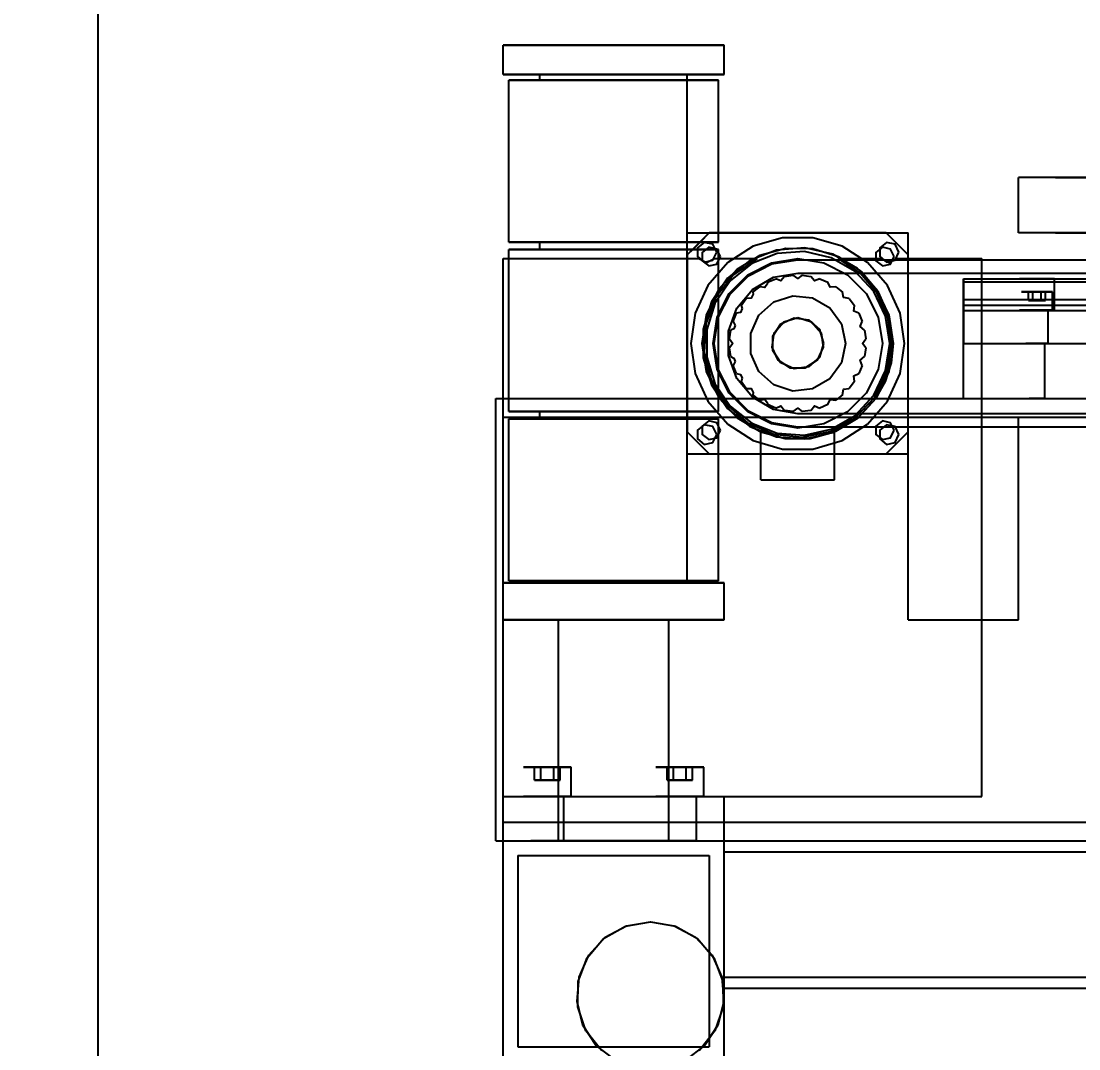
# Model space of a CAD drawing. Header units: millimetres. Extents: x -201 to 3037, y -406 to 3230.
# Drawn here: x -120.9 to 166.4, y 1160.5 to 1439.5 of the extents above; entities that cross this region are included whole.
import ezdxf

# ---------------------------------------------------------------- set-up
doc = ezdxf.new("R2010")
doc.units = ezdxf.units.MM
for name, color, linetype in [('DIM', 5, 'Continuous'), ('HIDDEN', 8, 'Continuous'), ('VISIBLE', 7, 'Continuous')]:
    doc.layers.add(name, color=color, linetype=linetype)
doc.styles.add('OpenSansCondensed-Light', font='OpenSansCondensed-Light.ttf')
doc.dimstyles.new('EZDXF', dxfattribs={"dimtxt": 0.25, "dimasz": 0.175, "dimexe": 0.375, "dimexo": 0.125, "dimgap": 0.1, "dimtad": 1, "dimlfac": 100, "dimzin": 12, "dimdsep": 46, "dimtxsty": 'OpenSansCondensed-Light', "dimblk": 'ARCHTICK', "dimcen": 2.5, "dimazin": 3, "dimtfac": 0.5, "dimtmove": 2, "dimatfit": 3})

# ---------------------------------------------------------------- blocks, each defined once
blk = doc.blocks.new('_ARCHTICK')
at = {"color": 0, "linetype": 'BYBLOCK', "const_width": 0.15}
blk.add_lwpolyline([(-0.5, -0.5), (0.5, 0.5)], dxfattribs=at)

msp = doc.modelspace()

# ---------------------------------------------------------------- linework, layer by layer
at = {"layer": 'HIDDEN'}
for points in [[(70, 1433), (69.25, 1433), (67.03, 1433), (63.45, 1433), (58.7, 1433), (53.02, 1433), (46.68, 1433), (40, 1433), (33.32, 1433), (26.98, 1433), (21.3, 1433), (16.55, 1433), (12.97, 1433), (10.75, 1433), (10, 1433)], [(70, 1425), (69.25, 1425), (67.03, 1425), (63.45, 1425), (58.7, 1425), (53.02, 1425), (46.68, 1425), (40, 1425), (33.32, 1425), (26.98, 1425), (21.3, 1425), (16.55, 1425), (12.97, 1425), (10.75, 1425), (10, 1425)], [(60, 1425), (59.5, 1425), (58.02, 1425), (55.64, 1425), (52.47, 1425), (48.68, 1425), (44.45, 1425), (40, 1425), (35.55, 1425), (31.32, 1425), (27.53, 1425), (24.36, 1425), (21.98, 1425), (20.5, 1425), (20, 1425)], [(20, 1425), (20.5, 1425), (21.98, 1425), (24.36, 1425), (27.53, 1425), (31.32, 1425), (35.55, 1425), (40, 1425), (44.45, 1425), (48.68, 1425), (52.47, 1425), (55.64, 1425), (58.02, 1425), (59.5, 1425), (60, 1425)], [(68.5, 1423.5), (67.79, 1423.5), (65.68, 1423.5), (62.28, 1423.5), (57.77, 1423.5), (52.37, 1423.5), (46.34, 1423.5), (40, 1423.5), (33.66, 1423.5), (27.63, 1423.5), (22.23, 1423.5), (17.72, 1423.5), (14.32, 1423.5), (12.21, 1423.5), (11.5, 1423.5)], [(60, 1423.5), (59.5, 1423.5), (58.02, 1423.5), (55.64, 1423.5), (52.47, 1423.5), (48.68, 1423.5), (44.45, 1423.5), (40, 1423.5), (35.55, 1423.5), (31.32, 1423.5), (27.53, 1423.5), (24.36, 1423.5), (21.98, 1423.5), (20.5, 1423.5), (20, 1423.5)], [(20, 1423.5), (20.5, 1423.5), (21.98, 1423.5), (24.36, 1423.5), (27.53, 1423.5), (31.32, 1423.5), (35.55, 1423.5), (40, 1423.5), (44.45, 1423.5), (48.68, 1423.5), (52.47, 1423.5), (55.64, 1423.5), (58.02, 1423.5), (59.5, 1423.5), (60, 1423.5)], [(60, 1379.5), (60, 1423.5)], [(60, 1379.5), (60, 1423.5)], [(160, 1397), (158.88, 1397), (157.77, 1397), (156.7, 1397), (155.66, 1397), (154.68, 1397), (153.77, 1397), (152.93, 1397), (152.18, 1397), (151.53, 1397), (150.99, 1397), (150.56, 1397), (150.25, 1397), (150.06, 1397), (150, 1397)], [(150, 1382), (150, 1397)], [(420, 1397), (160, 1397)], [(60, 1322), (60, 1382)], [(60, 1322), (60, 1382)], [(60, 1382), (120, 1382)], [(60, 1382), (120, 1382)], [(60, 1322), (60, 1382)], [(60, 1322), (60, 1382)], [(60, 1382), (120, 1382)], [(60, 1382), (120, 1382)], [(66, 1382), (60, 1376)], [(60, 1376), (60, 1382)], [(60, 1382), (66, 1382)], [(60, 1376), (60, 1382)], [(60, 1382), (66, 1382)], [(66, 1382), (60, 1376)], [(66, 1382), (63.5, 1379.5)], [(114, 1382), (66, 1382)], [(66, 1382), (114, 1382)], [(68.5, 1382), (66, 1382)], [(120, 1376), (114, 1382)], [(114, 1382), (120, 1382)], [(120, 1376), (114, 1382)], [(120, 1322), (120, 1382)], [(120, 1322), (120, 1382)], [(120, 1322), (120, 1382)], [(120, 1322), (120, 1382)], [(120, 1376), (120, 1382)], [(160, 1382), (158.88, 1382), (157.77, 1382), (156.7, 1382), (155.66, 1382), (154.68, 1382), (153.77, 1382), (152.93, 1382), (152.18, 1382), (151.53, 1382), (150.99, 1382), (150.56, 1382), (150.25, 1382), (150.06, 1382), (150, 1382)], [(420, 1382), (160, 1382)], [(68.5, 1379.5), (67.79, 1379.5), (65.68, 1379.5), (62.28, 1379.5), (57.77, 1379.5), (52.37, 1379.5), (46.34, 1379.5), (40, 1379.5), (33.66, 1379.5), (27.63, 1379.5), (22.23, 1379.5), (17.72, 1379.5), (14.32, 1379.5), (12.21, 1379.5), (11.5, 1379.5)], [(60, 1379.5), (59.5, 1379.5), (58.02, 1379.5), (55.64, 1379.5), (52.47, 1379.5), (48.68, 1379.5), (44.45, 1379.5), (40, 1379.5), (35.55, 1379.5), (31.32, 1379.5), (27.53, 1379.5), (24.36, 1379.5), (21.98, 1379.5), (20.5, 1379.5), (20, 1379.5)], [(20, 1379.5), (20.5, 1379.5), (21.98, 1379.5), (24.36, 1379.5), (27.53, 1379.5), (31.32, 1379.5), (35.55, 1379.5), (40, 1379.5), (44.45, 1379.5), (48.68, 1379.5), (52.47, 1379.5), (55.64, 1379.5), (58.02, 1379.5), (59.5, 1379.5), (60, 1379.5)], [(119, 1352), (117.83, 1360.17), (114.4, 1367.68), (108.99, 1373.92), (102.05, 1378.38), (94.13, 1380.7), (85.87, 1380.7), (77.95, 1378.38), (71.01, 1373.92), (65.6, 1367.68), (62.17, 1360.17), (61, 1352), (62.17, 1343.83), (65.6, 1336.32), (71.01, 1330.08), (77.95, 1325.62), (85.87, 1323.3), (94.13, 1323.3), (102.05, 1325.62), (108.99, 1330.08), (114.4, 1336.32), (117.83, 1343.83), (119, 1352)], [(119, 1352), (117.83, 1360.17), (114.4, 1367.68), (108.99, 1373.92), (102.05, 1378.38), (94.13, 1380.7), (85.87, 1380.7), (77.95, 1378.38), (71.01, 1373.92), (65.6, 1367.68), (62.17, 1360.17), (61, 1352), (62.17, 1343.83), (65.6, 1336.32), (71.01, 1330.08), (77.95, 1325.62), (85.87, 1323.3), (94.13, 1323.3), (102.05, 1325.62), (108.99, 1330.08), (114.4, 1336.32), (117.83, 1343.83), (119, 1352)], [(68, 1376.75), (66.97, 1378.9), (64.64, 1379.43), (62.77, 1377.94), (62.77, 1375.56), (64.64, 1374.07), (66.97, 1374.6), (68, 1376.75)], [(68, 1376.75), (66.97, 1378.9), (64.64, 1379.43), (62.77, 1377.94), (62.77, 1375.56), (64.64, 1374.07), (66.97, 1374.6), (68, 1376.75)], [(117.5, 1376.75), (116.46, 1378.9), (114.14, 1379.43), (112.27, 1377.94), (112.27, 1375.56), (114.14, 1374.07), (116.46, 1374.6), (117.5, 1376.75)], [(117.5, 1376.75), (116.46, 1378.9), (114.14, 1379.43), (112.27, 1377.94), (112.27, 1375.56), (114.14, 1374.07), (116.46, 1374.6), (117.5, 1376.75)], [(68.5, 1377.5), (67.79, 1377.5), (65.68, 1377.5), (62.28, 1377.5), (57.77, 1377.5), (52.37, 1377.5), (46.34, 1377.5), (40, 1377.5), (33.66, 1377.5), (27.63, 1377.5), (22.23, 1377.5), (17.72, 1377.5), (14.32, 1377.5), (12.21, 1377.5), (11.5, 1377.5)], [(60, 1377.5), (59.5, 1377.5), (58.02, 1377.5), (55.64, 1377.5), (52.47, 1377.5), (48.68, 1377.5), (44.45, 1377.5), (40, 1377.5), (35.55, 1377.5), (31.32, 1377.5), (27.53, 1377.5), (24.36, 1377.5), (21.98, 1377.5), (20.5, 1377.5), (20, 1377.5)], [(20, 1377.5), (20.5, 1377.5), (21.98, 1377.5), (24.36, 1377.5), (27.53, 1377.5), (31.32, 1377.5), (35.55, 1377.5), (40, 1377.5), (44.45, 1377.5), (48.68, 1377.5), (52.47, 1377.5), (55.64, 1377.5), (58.02, 1377.5), (59.5, 1377.5), (60, 1377.5)], [(61.5, 1377.5), (60, 1376)], [(60, 1333.5), (60, 1377.5)], [(60, 1333.5), (60, 1377.5)], [(69.03, 1375.57), (68.05, 1377.6), (65.85, 1378.1), (64.09, 1376.7), (64.09, 1374.44), (65.85, 1373.04), (68.05, 1373.54), (69.03, 1375.57)], [(116, 1352), (114.84, 1359.66), (111.48, 1366.65), (106.21, 1372.33), (99.5, 1376.2), (91.94, 1377.93), (84.21, 1377.35), (77, 1374.52), (70.94, 1369.68), (66.57, 1363.28), (64.29, 1355.88), (64.29, 1348.12), (66.57, 1340.72), (70.94, 1334.32), (77, 1329.48), (84.21, 1326.65), (91.94, 1326.07), (99.5, 1327.8), (106.21, 1331.67), (111.48, 1337.35), (114.84, 1344.34), (116, 1352)], [(115, 1352), (113.89, 1359.37), (110.66, 1366.08), (105.59, 1371.55), (99.13, 1375.27), (91.87, 1376.93), (84.44, 1376.37), (77.5, 1373.65), (71.67, 1369), (67.48, 1362.85), (65.28, 1355.73), (65.28, 1348.27), (67.48, 1341.15), (71.67, 1335), (77.5, 1330.35), (84.44, 1327.63), (91.87, 1327.07), (99.13, 1328.73), (105.59, 1332.45), (110.66, 1337.92), (113.89, 1344.63), (115, 1352)], [(115, 1352), (113.89, 1359.37), (110.66, 1366.08), (105.59, 1371.55), (99.13, 1375.27), (91.87, 1376.93), (84.44, 1376.37), (77.5, 1373.65), (71.67, 1369), (67.48, 1362.85), (65.28, 1355.73), (65.28, 1348.27), (67.48, 1341.15), (71.67, 1335), (77.5, 1330.35), (84.44, 1327.63), (91.87, 1327.07), (99.13, 1328.73), (105.59, 1332.45), (110.66, 1337.92), (113.89, 1344.63), (115, 1352)], [(116.17, 1375.57), (115.19, 1377.6), (112.99, 1378.1), (111.23, 1376.7), (111.23, 1374.44), (112.99, 1373.04), (115.19, 1373.54), (116.17, 1375.57)], [(10, 1229), (10, 1375)], [(10, 1375), (63.13, 1375)], [(11.5, 1375), (63.13, 1375)], [(60, 1376), (60, 1328)], [(60, 1328), (60, 1376)], [(60, 1376), (60, 1328)], [(63.13, 1375), (65.25, 1374), (67.37, 1375)], [(63.13, 1375), (65.25, 1374), (67.37, 1375)], [(78.99, 1375), (72.6, 1370.64), (67.81, 1364.56), (65.06, 1357.32), (64.61, 1349.59), (66.51, 1342.09), (70.56, 1335.5), (76.41, 1330.42), (83.51, 1327.34), (91.2, 1326.53), (98.79, 1328.06), (105.57, 1331.8), (110.91, 1337.4), (114.33, 1344.35), (115.5, 1352)], [(78.99, 1375), (72.6, 1370.64), (67.81, 1364.56), (65.06, 1357.32), (64.61, 1349.59), (66.51, 1342.09), (70.56, 1335.5), (76.41, 1330.42), (83.51, 1327.34), (91.2, 1326.53), (98.79, 1328.06), (105.57, 1331.8), (110.91, 1337.4), (114.33, 1344.35), (115.5, 1352)], [(113, 1352), (111.87, 1344.89), (108.61, 1338.48), (103.52, 1333.39), (97.11, 1330.13), (90, 1329), (82.89, 1330.13), (76.48, 1333.39), (71.39, 1338.48), (68.13, 1344.89), (67, 1352), (68.13, 1359.11), (71.39, 1365.52), (76.48, 1370.61), (82.89, 1373.87), (90, 1375), (97.11, 1373.87), (103.52, 1370.61), (108.61, 1365.52), (111.87, 1359.11), (113, 1352)], [(113, 1352), (111.87, 1344.89), (108.61, 1338.48), (103.52, 1333.39), (97.11, 1330.13), (90, 1329), (82.89, 1330.13), (76.48, 1333.39), (71.39, 1338.48), (68.13, 1344.89), (67, 1352), (68.13, 1359.11), (71.39, 1365.52), (76.48, 1370.61), (82.89, 1373.87), (90, 1375), (97.11, 1373.87), (103.52, 1370.61), (108.61, 1365.52), (111.87, 1359.11), (113, 1352)], [(113, 1352), (111.87, 1344.89), (108.61, 1338.48), (103.52, 1333.39), (97.11, 1330.13), (90, 1329), (82.89, 1330.13), (76.48, 1333.39), (71.39, 1338.48), (68.13, 1344.89), (67, 1352), (68.13, 1359.11), (71.39, 1365.52), (76.48, 1370.61), (82.89, 1373.87), (90, 1375), (97.11, 1373.87), (103.52, 1370.61), (108.61, 1365.52), (111.87, 1359.11), (113, 1352)], [(113, 1352), (111.87, 1344.89), (108.61, 1338.48), (103.52, 1333.39), (97.11, 1330.13), (90, 1329), (82.89, 1330.13), (76.48, 1333.39), (71.39, 1338.48), (68.13, 1344.89), (67, 1352), (68.13, 1359.11), (71.39, 1365.52), (76.48, 1370.61), (82.89, 1373.87), (90, 1375), (97.11, 1373.87), (103.52, 1370.61), (108.61, 1365.52), (111.87, 1359.11), (113, 1352)], [(90, 1329.3), (82.99, 1330.41), (76.66, 1333.64), (71.64, 1338.66), (68.41, 1344.99), (67.3, 1352), (68.41, 1359.01), (71.64, 1365.34), (76.66, 1370.36), (82.99, 1373.59), (90, 1374.7)], [(90, 1329.3), (82.99, 1330.41), (76.66, 1333.64), (71.64, 1338.66), (68.41, 1344.99), (67.3, 1352), (68.41, 1359.01), (71.64, 1365.34), (76.66, 1370.36), (82.99, 1373.59), (90, 1374.7)], [(67.37, 1375), (78.99, 1375)], [(67.37, 1375), (78.99, 1375)], [(90, 1374.7), (1140, 1374.7)], [(90, 1374.7), (140, 1374.7)], [(115.5, 1352), (114.5, 1359.07), (111.58, 1365.59), (106.96, 1371.04), (101.01, 1375)], [(101.01, 1375), (112.63, 1375)], [(115.5, 1352), (114.5, 1359.07), (111.58, 1365.59), (106.96, 1371.04), (101.01, 1375)], [(101.01, 1375), (112.63, 1375)], [(112.63, 1375), (114.75, 1374), (116.87, 1375)], [(112.63, 1375), (114.75, 1374), (116.87, 1375)], [(116.87, 1375), (120, 1375)], [(116.87, 1375), (140, 1375)], [(120, 1328), (120, 1376)], [(120, 1328), (120, 1376)], [(140, 1229), (140, 1375)], [(90, 1332.9), (83.47, 1334.05), (77.72, 1337.37), (73.46, 1342.45), (71.19, 1348.68), (71.19, 1355.32), (73.46, 1361.55), (77.72, 1366.63), (83.47, 1369.95), (90, 1371.1)], [(90, 1332.9), (83.47, 1334.05), (77.72, 1337.37), (73.46, 1342.45), (71.19, 1348.68), (71.19, 1355.32), (73.46, 1361.55), (77.72, 1366.63), (83.47, 1369.95), (90, 1371.1)], [(86.41, 1370.18), (88.76, 1370.49)], [(86.41, 1370.18), (88.76, 1370.49)], [(91.24, 1370.49), (90, 1369.58), (88.76, 1370.49)], [(91.24, 1370.49), (90, 1369.58), (88.76, 1370.49)], [(90, 1371.1), (1140, 1371.1)], [(90, 1371.1), (140, 1371.1)], [(91.24, 1370.49), (93.59, 1370.18)], [(91.24, 1370.49), (93.59, 1370.18)], [(81.86, 1368.35), (81.08, 1367.16), (79.68, 1367.39)], [(81.86, 1368.35), (81.08, 1367.16), (79.68, 1367.39)], [(81.83, 1368.63), (84.02, 1369.54)], [(81.83, 1368.63), (84.02, 1369.54)], [(81.83, 1368.63), (81.86, 1368.35)], [(81.83, 1368.63), (81.86, 1368.35)], [(86.41, 1370.18), (85.45, 1368.98), (84.02, 1369.54)], [(86.41, 1370.18), (85.45, 1368.98), (84.02, 1369.54)], [(95.98, 1369.54), (94.55, 1368.98), (93.59, 1370.18)], [(95.98, 1369.54), (94.55, 1368.98), (93.59, 1370.18)], [(95.98, 1369.54), (98.17, 1368.63)], [(95.98, 1369.54), (98.17, 1368.63)], [(100.32, 1367.39), (98.79, 1367.22), (98.17, 1368.63)], [(100.32, 1367.39), (98.79, 1367.22), (98.17, 1368.63)], [(135, 1368.7), (135, 1369.5)], [(135, 1369.5), (1195, 1369.5)], [(135, 1368.7), (135, 1369.5)], [(135, 1369.5), (135, 1368.7)], [(135, 1369.5), (1195, 1369.5)], [(135, 1369.5), (1195, 1369.5)], [(135, 1363.9), (135, 1368.7)], [(135, 1368.7), (1195, 1368.7)], [(135, 1363.9), (135, 1368.7)], [(135, 1368.7), (135, 1363.9)], [(135, 1368.7), (1195, 1368.7)], [(135, 1368.7), (1195, 1368.7)], [(140, 1229), (140, 1369.5)], [(159.75, 1369.5), (159.63, 1369.5), (159.28, 1369.5), (158.71, 1369.5), (157.96, 1369.5), (157.06, 1369.5), (156.06, 1369.5), (155, 1369.5), (153.94, 1369.5), (152.94, 1369.5), (152.04, 1369.5), (151.29, 1369.5), (150.72, 1369.5), (150.37, 1369.5), (150.25, 1369.5)], [(150.25, 1369.5), (150.37, 1369.5), (150.72, 1369.5), (151.29, 1369.5), (152.04, 1369.5), (152.94, 1369.5), (153.94, 1369.5), (155, 1369.5), (156.06, 1369.5), (157.06, 1369.5), (157.96, 1369.5), (158.71, 1369.5), (159.28, 1369.5), (159.63, 1369.5), (159.75, 1369.5)], [(159.75, 1369.5), (159.63, 1369.5), (159.28, 1369.5), (158.71, 1369.5), (157.96, 1369.5), (157.06, 1369.5), (156.06, 1369.5), (155, 1369.5), (153.94, 1369.5), (152.94, 1369.5), (152.04, 1369.5), (151.29, 1369.5), (150.72, 1369.5), (150.37, 1369.5), (150.25, 1369.5)], [(150.25, 1369.5), (150.37, 1369.5), (150.72, 1369.5), (151.29, 1369.5), (152.04, 1369.5), (152.94, 1369.5), (153.94, 1369.5), (155, 1369.5), (156.06, 1369.5), (157.06, 1369.5), (157.96, 1369.5), (158.71, 1369.5), (159.28, 1369.5), (159.63, 1369.5), (159.75, 1369.5)], [(159.75, 1361), (159.75, 1369.5)], [(159.75, 1361), (159.75, 1369.5)], [(68.5, 1366.62), (65.15, 1359.65), (64, 1352), (65.15, 1344.35), (68.5, 1337.38)], [(77.95, 1365.35), (77.33, 1364.24), (76.05, 1364.2)], [(77.95, 1365.35), (77.33, 1364.24), (76.05, 1364.2)], [(103, 1352), (101.88, 1346.71), (98.7, 1342.34), (94.02, 1339.64), (88.64, 1339.07), (83.5, 1340.74), (79.48, 1344.36), (77.28, 1349.3), (77.28, 1354.7), (79.48, 1359.64), (83.5, 1363.26), (88.64, 1364.93), (94.02, 1364.36), (98.7, 1361.66), (101.88, 1357.29), (103, 1352)], [(103, 1352), (101.88, 1346.71), (98.7, 1342.34), (94.02, 1339.64), (88.64, 1339.07), (83.5, 1340.74), (79.48, 1344.36), (77.28, 1349.3), (77.28, 1354.7), (79.48, 1359.64), (83.5, 1363.26), (88.64, 1364.93), (94.02, 1364.36), (98.7, 1361.66), (101.88, 1357.29), (103, 1352)], [(77.8, 1365.95), (79.68, 1367.39)], [(77.8, 1365.95), (79.68, 1367.39)], [(77.8, 1365.95), (77.95, 1365.35)], [(77.8, 1365.95), (77.95, 1365.35)], [(100.32, 1367.39), (102.2, 1365.95)], [(100.32, 1367.39), (102.2, 1365.95)], [(103.95, 1364.2), (102.43, 1364.43), (102.2, 1365.95)], [(103.95, 1364.2), (102.43, 1364.43), (102.2, 1365.95)], [(159.25, 1366), (159.14, 1366), (158.83, 1366), (158.32, 1366), (157.65, 1366), (156.84, 1366), (155.95, 1366), (155, 1366), (154.05, 1366), (153.16, 1366), (152.35, 1366), (151.68, 1366), (151.17, 1366), (150.86, 1366), (150.75, 1366)], [(150.75, 1366), (150.86, 1366), (151.17, 1366), (151.68, 1366), (152.35, 1366), (153.16, 1366), (154.05, 1366), (155, 1366), (155.95, 1366), (156.84, 1366), (157.65, 1366), (158.32, 1366), (158.83, 1366), (159.14, 1366), (159.25, 1366)], [(159.25, 1366), (159.14, 1366), (158.83, 1366), (158.32, 1366), (157.65, 1366), (156.84, 1366), (155.95, 1366), (155, 1366), (154.05, 1366), (153.16, 1366), (152.35, 1366), (151.68, 1366), (151.17, 1366), (150.86, 1366), (150.75, 1366)], [(150.75, 1366), (150.86, 1366), (151.17, 1366), (151.68, 1366), (152.35, 1366), (153.16, 1366), (154.05, 1366), (155, 1366), (155.95, 1366), (156.84, 1366), (157.65, 1366), (158.32, 1366), (158.83, 1366), (159.14, 1366), (159.25, 1366)], [(152.69, 1366), (153.85, 1366)], [(153.85, 1366), (152.69, 1366)], [(152.69, 1363.6), (152.69, 1366)], [(152.69, 1366), (153.85, 1366)], [(153.85, 1366), (152.69, 1366)], [(152.69, 1363.6), (152.69, 1366)], [(153.85, 1366), (156.15, 1366)], [(156.15, 1366), (153.85, 1366)], [(153.85, 1363.6), (153.85, 1366)], [(153.85, 1363.6), (153.85, 1366)], [(153.85, 1366), (156.15, 1366)], [(156.15, 1366), (153.85, 1366)], [(153.85, 1363.6), (153.85, 1366)], [(153.85, 1363.6), (153.85, 1366)], [(157.31, 1366), (156.15, 1366)], [(156.15, 1366), (157.31, 1366)], [(156.15, 1363.6), (156.15, 1366)], [(156.15, 1363.6), (156.15, 1366)], [(157.31, 1366), (156.15, 1366)], [(156.15, 1366), (157.31, 1366)], [(156.15, 1363.6), (156.15, 1366)], [(156.15, 1363.6), (156.15, 1366)], [(157.31, 1363.6), (157.31, 1366)], [(157.31, 1363.6), (157.31, 1366)], [(159.25, 1361), (159.25, 1366)], [(159.25, 1361), (159.25, 1366)], [(74.61, 1362.32), (76.05, 1364.2)], [(74.61, 1362.32), (76.05, 1364.2)], [(74.61, 1362.32), (74.95, 1361.44)], [(74.61, 1362.32), (74.95, 1361.44)], [(103.95, 1364.2), (105.39, 1362.32)], [(103.95, 1364.2), (105.39, 1362.32)], [(106.63, 1360.17), (105.22, 1360.79), (105.39, 1362.32)], [(106.63, 1360.17), (105.22, 1360.79), (105.39, 1362.32)], [(135, 1362.4), (135, 1363.9)], [(135, 1363.9), (1195, 1363.9)], [(135, 1362.4), (135, 1363.9)], [(135, 1363.9), (135, 1362.4)], [(135, 1363.9), (1195, 1363.9)], [(135, 1363.9), (1195, 1363.9)], [(135, 1360.9), (135, 1362.4)], [(135, 1362.4), (1195, 1362.4)], [(135, 1360.9), (135, 1362.4)], [(135, 1362.4), (135, 1360.9)], [(135, 1362.4), (1195, 1362.4)], [(135, 1362.4), (1195, 1362.4)], [(153.85, 1363.6), (152.69, 1363.6)], [(152.69, 1363.6), (153.85, 1363.6)], [(153.85, 1363.6), (152.69, 1363.6)], [(152.69, 1363.6), (153.85, 1363.6)], [(156.15, 1363.6), (153.85, 1363.6)], [(153.85, 1363.6), (156.15, 1363.6)], [(156.15, 1363.6), (153.85, 1363.6)], [(153.85, 1363.6), (156.15, 1363.6)], [(156.15, 1363.6), (157.31, 1363.6)], [(157.31, 1363.6), (156.15, 1363.6)], [(156.15, 1363.6), (157.31, 1363.6)], [(157.31, 1363.6), (156.15, 1363.6)], [(72.46, 1357.98), (73.37, 1360.17)], [(72.46, 1357.98), (73.37, 1360.17)], [(74.95, 1361.44), (74.46, 1360.43), (73.37, 1360.17)], [(74.95, 1361.44), (74.46, 1360.43), (73.37, 1360.17)], [(90, 1359), (93.78, 1357.89), (96.37, 1354.91), (96.93, 1351), (95.29, 1347.42), (91.97, 1345.28), (88.03, 1345.28), (84.71, 1347.42), (83.07, 1351), (83.63, 1354.91), (86.22, 1357.89), (90, 1359)], [(90, 1359), (93.78, 1357.89), (96.37, 1354.91), (96.93, 1351), (95.29, 1347.42), (91.97, 1345.28), (88.03, 1345.28), (84.71, 1347.42), (83.07, 1351), (83.63, 1354.91), (86.22, 1357.89), (90, 1359)], [(97, 1352), (95.89, 1348.22), (92.91, 1345.63), (89, 1345.07), (85.42, 1346.71), (83.28, 1350.03), (83.28, 1353.97), (85.42, 1357.29), (89, 1358.93), (92.91, 1358.37), (95.89, 1355.78), (97, 1352)], [(97, 1352), (95.89, 1348.22), (92.91, 1345.63), (89, 1345.07), (85.42, 1346.71), (83.28, 1350.03), (83.28, 1353.97), (85.42, 1357.29), (89, 1358.93), (92.91, 1358.37), (95.89, 1355.78), (97, 1352)], [(97, 1352), (95.89, 1348.22), (92.91, 1345.63), (89, 1345.07), (85.42, 1346.71), (83.28, 1350.03), (83.28, 1353.97), (85.42, 1357.29), (89, 1358.93), (92.91, 1358.37), (95.89, 1355.78), (97, 1352)], [(97, 1352), (95.89, 1348.22), (92.91, 1345.63), (89, 1345.07), (85.42, 1346.71), (83.28, 1350.03), (83.28, 1353.97), (85.42, 1357.29), (89, 1358.93), (92.91, 1358.37), (95.89, 1355.78), (97, 1352)], [(97, 1352), (95.89, 1348.22), (92.91, 1345.63), (89, 1345.07), (85.42, 1346.71), (83.28, 1350.03), (83.28, 1353.97), (85.42, 1357.29), (89, 1358.93), (92.91, 1358.37), (95.89, 1355.78), (97, 1352)], [(106.63, 1360.17), (107.54, 1357.98)], [(106.63, 1360.17), (107.54, 1357.98)], [(135, 1352), (135, 1360.9)], [(135, 1360.9), (1195, 1360.9)], [(135, 1360.9), (1195, 1360.9)], [(135, 1360.9), (135, 1352)], [(135, 1352), (135, 1360.9)], [(135, 1360.9), (1195, 1360.9)], [(159.75, 1361), (159.63, 1361), (159.28, 1361), (158.71, 1361), (157.96, 1361), (157.06, 1361), (156.06, 1361), (155, 1361), (153.94, 1361), (152.94, 1361), (152.04, 1361), (151.29, 1361), (150.72, 1361), (150.37, 1361), (150.25, 1361)], [(150.25, 1361), (150.37, 1361), (150.72, 1361), (151.29, 1361), (152.04, 1361), (152.94, 1361), (153.94, 1361), (155, 1361), (156.06, 1361), (157.06, 1361), (157.96, 1361), (158.71, 1361), (159.28, 1361), (159.63, 1361), (159.75, 1361)], [(159.75, 1361), (159.63, 1361), (159.28, 1361), (158.71, 1361), (157.96, 1361), (157.06, 1361), (156.06, 1361), (155, 1361), (153.94, 1361), (152.94, 1361), (152.04, 1361), (151.29, 1361), (150.72, 1361), (150.37, 1361), (150.25, 1361)], [(150.25, 1361), (150.37, 1361), (150.72, 1361), (151.29, 1361), (152.04, 1361), (152.94, 1361), (153.94, 1361), (155, 1361), (156.06, 1361), (157.06, 1361), (157.96, 1361), (158.71, 1361), (159.28, 1361), (159.63, 1361), (159.75, 1361)], [(159.25, 1361), (159.14, 1361), (158.83, 1361), (158.32, 1361), (157.65, 1361), (156.84, 1361), (155.95, 1361), (155, 1361), (154.05, 1361), (153.16, 1361), (152.35, 1361), (151.68, 1361), (151.17, 1361), (150.86, 1361), (150.75, 1361)], [(150.75, 1361), (150.86, 1361), (151.17, 1361), (151.68, 1361), (152.35, 1361), (153.16, 1361), (154.05, 1361), (155, 1361), (155.95, 1361), (156.84, 1361), (157.65, 1361), (158.32, 1361), (158.83, 1361), (159.14, 1361), (159.25, 1361)], [(159.25, 1361), (159.14, 1361), (158.83, 1361), (158.32, 1361), (157.65, 1361), (156.84, 1361), (155.95, 1361), (155, 1361), (154.05, 1361), (153.16, 1361), (152.35, 1361), (151.68, 1361), (151.17, 1361), (150.86, 1361), (150.75, 1361)], [(150.75, 1361), (150.86, 1361), (151.17, 1361), (151.68, 1361), (152.35, 1361), (153.16, 1361), (154.05, 1361), (155, 1361), (155.95, 1361), (156.84, 1361), (157.65, 1361), (158.32, 1361), (158.83, 1361), (159.14, 1361), (159.25, 1361)], [(158, 1361), (157.92, 1361), (157.7, 1361), (157.35, 1361), (156.87, 1361), (156.3, 1361), (155.67, 1361), (155, 1361), (154.33, 1361), (153.7, 1361), (153.13, 1361), (152.65, 1361), (152.3, 1361), (152.08, 1361), (152, 1361)], [(152, 1361), (152.08, 1361), (152.3, 1361), (152.65, 1361), (153.13, 1361), (153.7, 1361), (154.33, 1361), (155, 1361), (155.67, 1361), (156.3, 1361), (156.87, 1361), (157.35, 1361), (157.7, 1361), (157.92, 1361), (158, 1361)], [(158, 1361), (157.92, 1361), (157.7, 1361), (157.35, 1361), (156.87, 1361), (156.3, 1361), (155.67, 1361), (155, 1361), (154.33, 1361), (153.7, 1361), (153.13, 1361), (152.65, 1361), (152.3, 1361), (152.08, 1361), (152, 1361)], [(152, 1361), (152.08, 1361), (152.3, 1361), (152.65, 1361), (153.13, 1361), (153.7, 1361), (154.33, 1361), (155, 1361), (155.67, 1361), (156.3, 1361), (156.87, 1361), (157.35, 1361), (157.7, 1361), (157.92, 1361), (158, 1361)], [(158, 1352), (158, 1361)], [(158, 1352), (158, 1361)], [(73.06, 1356.89), (72.7, 1355.99), (71.82, 1355.59)], [(73.06, 1356.89), (72.7, 1355.99), (71.82, 1355.59)], [(72.46, 1357.98), (73.06, 1356.89)], [(72.46, 1357.98), (73.06, 1356.89)], [(108.18, 1355.59), (106.98, 1356.55), (107.54, 1357.98)], [(108.18, 1355.59), (106.98, 1356.55), (107.54, 1357.98)], [(71.51, 1353.24), (71.82, 1355.59)], [(71.51, 1353.24), (71.82, 1355.59)], [(71.51, 1353.24), (72.42, 1352)], [(71.51, 1353.24), (72.42, 1352)], [(108.49, 1350.76), (107.58, 1352), (108.49, 1353.24)], [(108.49, 1350.76), (107.58, 1352), (108.49, 1353.24)], [(108.18, 1355.59), (108.49, 1353.24)], [(108.18, 1355.59), (108.49, 1353.24)], [(72.42, 1352), (71.51, 1350.76)], [(72.42, 1352), (71.51, 1350.76)], [(71.82, 1348.41), (71.51, 1350.76)], [(71.82, 1348.41), (71.51, 1350.76)], [(108.49, 1350.76), (108.18, 1348.41)], [(108.49, 1350.76), (108.18, 1348.41)], [(135, 1337), (135, 1352)], [(135, 1352), (1195, 1352)], [(135, 1352), (1195, 1352)], [(135, 1352), (1195, 1352)], [(135, 1337), (135, 1352)], [(135, 1337), (135, 1352)], [(135, 1352), (1195, 1352)], [(135, 1352), (1195, 1352)], [(135, 1352), (1195, 1352)], [(135, 1352), (1195, 1352)], [(158, 1352), (157.92, 1352), (157.7, 1352), (157.35, 1352), (156.87, 1352), (156.3, 1352), (155.67, 1352), (155, 1352), (154.33, 1352), (153.7, 1352), (153.13, 1352), (152.65, 1352), (152.3, 1352), (152.08, 1352), (152, 1352)], [(152, 1352), (152.08, 1352), (152.3, 1352), (152.65, 1352), (153.13, 1352), (153.7, 1352), (154.33, 1352), (155, 1352), (155.67, 1352), (156.3, 1352), (156.87, 1352), (157.35, 1352), (157.7, 1352), (157.92, 1352), (158, 1352)], [(158, 1352), (157.92, 1352), (157.7, 1352), (157.35, 1352), (156.87, 1352), (156.3, 1352), (155.67, 1352), (155, 1352), (154.33, 1352), (153.7, 1352), (153.13, 1352), (152.65, 1352), (152.3, 1352), (152.08, 1352), (152, 1352)], [(152, 1352), (152.08, 1352), (152.3, 1352), (152.65, 1352), (153.13, 1352), (153.7, 1352), (154.33, 1352), (155, 1352), (155.67, 1352), (156.3, 1352), (156.87, 1352), (157.35, 1352), (157.7, 1352), (157.92, 1352), (158, 1352)], [(157.1, 1352), (157.05, 1352), (156.89, 1352), (156.64, 1352), (156.31, 1352), (155.91, 1352), (155.47, 1352), (155, 1352), (154.53, 1352), (154.09, 1352), (153.69, 1352), (153.36, 1352), (153.11, 1352), (152.95, 1352), (152.9, 1352)], [(152.9, 1352), (152.95, 1352), (153.11, 1352), (153.36, 1352), (153.69, 1352), (154.09, 1352), (154.53, 1352), (155, 1352), (155.47, 1352), (155.91, 1352), (156.31, 1352), (156.64, 1352), (156.89, 1352), (157.05, 1352), (157.1, 1352)], [(157.1, 1352), (157.05, 1352), (156.89, 1352), (156.64, 1352), (156.31, 1352), (155.91, 1352), (155.47, 1352), (155, 1352), (154.53, 1352), (154.09, 1352), (153.69, 1352), (153.36, 1352), (153.11, 1352), (152.95, 1352), (152.9, 1352)], [(152.9, 1352), (152.95, 1352), (153.11, 1352), (153.36, 1352), (153.69, 1352), (154.09, 1352), (154.53, 1352), (155, 1352), (155.47, 1352), (155.91, 1352), (156.31, 1352), (156.64, 1352), (156.89, 1352), (157.05, 1352), (157.1, 1352)], [(157.1, 1337), (157.1, 1352)], [(157.1, 1337), (157.1, 1352)], [(71.82, 1348.41), (72.7, 1348.01), (73.06, 1347.11)], [(71.82, 1348.41), (72.7, 1348.01), (73.06, 1347.11)], [(107.54, 1346.02), (106.98, 1347.45), (108.18, 1348.41)], [(107.54, 1346.02), (106.98, 1347.45), (108.18, 1348.41)], [(73.06, 1347.11), (72.46, 1346.02)], [(73.06, 1347.11), (72.46, 1346.02)], [(73.37, 1343.83), (72.46, 1346.02)], [(73.37, 1343.83), (72.46, 1346.02)], [(107.54, 1346.02), (106.63, 1343.83)], [(107.54, 1346.02), (106.63, 1343.83)], [(73.37, 1343.83), (74.46, 1343.57), (74.95, 1342.56)], [(73.37, 1343.83), (74.46, 1343.57), (74.95, 1342.56)], [(74.95, 1342.56), (74.61, 1341.68)], [(74.95, 1342.56), (74.61, 1341.68)], [(76.05, 1339.8), (74.61, 1341.68)], [(76.05, 1339.8), (74.61, 1341.68)], [(105.39, 1341.68), (103.95, 1339.8)], [(105.39, 1341.68), (103.95, 1339.8)], [(105.39, 1341.68), (105.22, 1343.21), (106.63, 1343.83)], [(105.39, 1341.68), (105.22, 1343.21), (106.63, 1343.83)], [(76.05, 1339.8), (77.33, 1339.76), (77.95, 1338.65)], [(76.05, 1339.8), (77.33, 1339.76), (77.95, 1338.65)], [(102.2, 1338.05), (102.43, 1339.57), (103.95, 1339.8)], [(102.2, 1338.05), (102.43, 1339.57), (103.95, 1339.8)], [(8, 1217), (8, 1337)], [(8, 1337), (10, 1337)], [(8, 1217), (8, 1337)], [(8, 1217), (8, 1337)], [(8, 1337), (10, 1337)], [(8, 1337), (10, 1337)], [(10, 1217), (10, 1337)], [(10, 1337), (1230, 1337)], [(10, 1217), (10, 1337)], [(10, 1217), (10, 1337)], [(10, 1337), (1230, 1337)], [(10, 1337), (1230, 1337)], [(10, 1217), (10, 1337)], [(10, 1217), (10, 1337)], [(10, 1217), (10, 1337)], [(10, 1229), (10, 1337)], [(11.5, 1337), (68.5, 1337)], [(68.76, 1337), (73.6, 1331.83), (79.64, 1328.15), (86.46, 1326.24), (93.54, 1326.24), (100.36, 1328.15), (106.4, 1331.83), (111.24, 1337)], [(77.95, 1338.65), (77.8, 1338.05)], [(77.95, 1338.65), (77.8, 1338.05)], [(79.68, 1336.61), (77.8, 1338.05)], [(79.68, 1336.61), (77.8, 1338.05)], [(79.68, 1336.61), (81.08, 1336.84), (81.86, 1335.65)], [(79.68, 1336.61), (81.08, 1336.84), (81.86, 1335.65)], [(98.17, 1335.37), (98.79, 1336.78), (100.32, 1336.61)], [(98.17, 1335.37), (98.79, 1336.78), (100.32, 1336.61)], [(102.2, 1338.05), (100.32, 1336.61)], [(102.2, 1338.05), (100.32, 1336.61)], [(120, 1328), (120, 1337)], [(135, 1337), (1195, 1337)], [(135, 1337), (1195, 1337)], [(135, 1337), (1195, 1337)], [(135, 1337), (1195, 1337)], [(157.1, 1337), (157.05, 1337), (156.89, 1337), (156.64, 1337), (156.31, 1337), (155.91, 1337), (155.47, 1337), (155, 1337), (154.53, 1337), (154.09, 1337), (153.69, 1337), (153.36, 1337), (153.11, 1337), (152.95, 1337), (152.9, 1337)], [(152.9, 1337), (152.95, 1337), (153.11, 1337), (153.36, 1337), (153.69, 1337), (154.09, 1337), (154.53, 1337), (155, 1337), (155.47, 1337), (155.91, 1337), (156.31, 1337), (156.64, 1337), (156.89, 1337), (157.05, 1337), (157.1, 1337)], [(157.1, 1337), (157.05, 1337), (156.89, 1337), (156.64, 1337), (156.31, 1337), (155.91, 1337), (155.47, 1337), (155, 1337), (154.53, 1337), (154.09, 1337), (153.69, 1337), (153.36, 1337), (153.11, 1337), (152.95, 1337), (152.9, 1337)], [(152.9, 1337), (152.95, 1337), (153.11, 1337), (153.36, 1337), (153.69, 1337), (154.09, 1337), (154.53, 1337), (155, 1337), (155.47, 1337), (155.91, 1337), (156.31, 1337), (156.64, 1337), (156.89, 1337), (157.05, 1337), (157.1, 1337)], [(68.5, 1333.5), (67.79, 1333.5), (65.68, 1333.5), (62.28, 1333.5), (57.77, 1333.5), (52.37, 1333.5), (46.34, 1333.5), (40, 1333.5), (33.66, 1333.5), (27.63, 1333.5), (22.23, 1333.5), (17.72, 1333.5), (14.32, 1333.5), (12.21, 1333.5), (11.5, 1333.5)], [(60, 1333.5), (59.5, 1333.5), (58.02, 1333.5), (55.64, 1333.5), (52.47, 1333.5), (48.68, 1333.5), (44.45, 1333.5), (40, 1333.5), (35.55, 1333.5), (31.32, 1333.5), (27.53, 1333.5), (24.36, 1333.5), (21.98, 1333.5), (20.5, 1333.5), (20, 1333.5)], [(20, 1333.5), (20.5, 1333.5), (21.98, 1333.5), (24.36, 1333.5), (27.53, 1333.5), (31.32, 1333.5), (35.55, 1333.5), (40, 1333.5), (44.45, 1333.5), (48.68, 1333.5), (52.47, 1333.5), (55.64, 1333.5), (58.02, 1333.5), (59.5, 1333.5), (60, 1333.5)], [(81.86, 1335.65), (81.83, 1335.37)], [(81.86, 1335.65), (81.83, 1335.37)], [(84.02, 1334.46), (81.83, 1335.37)], [(84.02, 1334.46), (81.83, 1335.37)], [(84.02, 1334.46), (85.45, 1335.02), (86.41, 1333.82)], [(84.02, 1334.46), (85.45, 1335.02), (86.41, 1333.82)], [(88.76, 1333.51), (86.41, 1333.82)], [(88.76, 1333.51), (86.41, 1333.82)], [(88.76, 1333.51), (90, 1334.42), (91.24, 1333.51)], [(88.76, 1333.51), (90, 1334.42), (91.24, 1333.51)], [(93.59, 1333.82), (91.24, 1333.51)], [(93.59, 1333.82), (91.24, 1333.51)], [(93.59, 1333.82), (94.55, 1335.02), (95.98, 1334.46)], [(93.59, 1333.82), (94.55, 1335.02), (95.98, 1334.46)], [(98.17, 1335.37), (95.98, 1334.46)], [(98.17, 1335.37), (95.98, 1334.46)], [(10, 1222), (10, 1332)], [(10, 1222), (10, 1332)], [(10, 1332), (1230, 1332)], [(10, 1332), (1230, 1332)], [(10, 1222), (10, 1332)], [(10, 1222), (10, 1332)], [(10, 1332), (1230, 1332)], [(10, 1332), (1230, 1332)], [(68.5, 1331.5), (67.79, 1331.5), (65.68, 1331.5), (62.28, 1331.5), (57.77, 1331.5), (52.37, 1331.5), (46.34, 1331.5), (40, 1331.5), (33.66, 1331.5), (27.63, 1331.5), (22.23, 1331.5), (17.72, 1331.5), (14.32, 1331.5), (12.21, 1331.5), (11.5, 1331.5)], [(60, 1331.5), (59.5, 1331.5), (58.02, 1331.5), (55.64, 1331.5), (52.47, 1331.5), (48.68, 1331.5), (44.45, 1331.5), (40, 1331.5), (35.55, 1331.5), (31.32, 1331.5), (27.53, 1331.5), (24.36, 1331.5), (21.98, 1331.5), (20.5, 1331.5), (20, 1331.5)], [(20, 1331.5), (20.5, 1331.5), (21.98, 1331.5), (24.36, 1331.5), (27.53, 1331.5), (31.32, 1331.5), (35.55, 1331.5), (40, 1331.5), (44.45, 1331.5), (48.68, 1331.5), (52.47, 1331.5), (55.64, 1331.5), (58.02, 1331.5), (59.5, 1331.5), (60, 1331.5)], [(60, 1287.5), (60, 1331.5)], [(60, 1287.5), (60, 1331.5)], [(69.03, 1328.43), (68.05, 1330.46), (65.85, 1330.96), (64.09, 1329.56), (64.09, 1327.3), (65.85, 1325.9), (68.05, 1326.4), (69.03, 1328.43)], [(1140, 1332.9), (90, 1332.9)], [(1140, 1332.9), (90, 1332.9)], [(116.17, 1328.43), (115.19, 1330.46), (112.99, 1330.96), (111.23, 1329.56), (111.23, 1327.3), (112.99, 1325.9), (115.19, 1326.4), (116.17, 1328.43)], [(120, 1277), (120, 1332)], [(120, 1277), (120, 1332)], [(120, 1332), (150, 1332)], [(120, 1332), (150, 1332)], [(150, 1277), (150, 1332)], [(150, 1277), (150, 1332)], [(60, 1328), (66, 1322)], [(60, 1322), (60, 1328)], [(60, 1328), (66, 1322)], [(60, 1328), (66, 1322)], [(60, 1322), (60, 1328)], [(68, 1327.25), (66.97, 1329.4), (64.64, 1329.93), (62.77, 1328.44), (62.77, 1326.06), (64.64, 1324.57), (66.97, 1325.1), (68, 1327.25)], [(68, 1327.25), (66.97, 1329.4), (64.64, 1329.93), (62.77, 1328.44), (62.77, 1326.06), (64.64, 1324.57), (66.97, 1325.1), (68, 1327.25)], [(68, 1327.25), (66.97, 1329.4), (64.64, 1329.93), (62.77, 1328.44), (62.77, 1326.06), (64.64, 1324.57), (66.97, 1325.1), (68, 1327.25)], [(68, 1327.25), (66.97, 1329.4), (64.64, 1329.93), (62.77, 1328.44), (62.77, 1326.06), (64.64, 1324.57), (66.97, 1325.1), (68, 1327.25)], [(80, 1328), (86.59, 1326.22), (93.41, 1326.22), (100, 1328)], [(80, 1328), (86.59, 1326.22), (93.41, 1326.22), (100, 1328)], [(80, 1315), (80, 1328)], [(80, 1315), (80, 1328)], [(1140, 1329.3), (90, 1329.3)], [(1140, 1329.3), (90, 1329.3)], [(100, 1315), (100, 1328)], [(100, 1315), (100, 1328)], [(117.5, 1327.25), (116.46, 1329.4), (114.14, 1329.93), (112.27, 1328.44), (112.27, 1326.06), (114.14, 1324.57), (116.46, 1325.1), (117.5, 1327.25)], [(117.5, 1327.25), (116.46, 1329.4), (114.14, 1329.93), (112.27, 1328.44), (112.27, 1326.06), (114.14, 1324.57), (116.46, 1325.1), (117.5, 1327.25)], [(117.5, 1327.25), (116.46, 1329.4), (114.14, 1329.93), (112.27, 1328.44), (112.27, 1326.06), (114.14, 1324.57), (116.46, 1325.1), (117.5, 1327.25)], [(117.5, 1327.25), (116.46, 1329.4), (114.14, 1329.93), (112.27, 1328.44), (112.27, 1326.06), (114.14, 1324.57), (116.46, 1325.1), (117.5, 1327.25)], [(114, 1322), (120, 1328)], [(114, 1322), (120, 1328)], [(114, 1322), (120, 1328)], [(120, 1322), (120, 1328)], [(120, 1322), (120, 1328)], [(60, 1322), (120, 1322)], [(60, 1322), (120, 1322)], [(60, 1322), (120, 1322)], [(60, 1322), (120, 1322)], [(60, 1322), (66, 1322)], [(60, 1322), (66, 1322)], [(66, 1322), (114, 1322)], [(66, 1322), (114, 1322)], [(66, 1322), (114, 1322)], [(114, 1322), (120, 1322)], [(114, 1322), (120, 1322)], [(80, 1315), (100, 1315)], [(80, 1315), (100, 1315)], [(10, 1277), (10, 1287)], [(10, 1277), (10, 1287)], [(70, 1287), (69.25, 1287), (67.03, 1287), (63.45, 1287), (58.7, 1287), (53.02, 1287), (46.68, 1287), (40, 1287), (33.32, 1287), (26.98, 1287), (21.3, 1287), (16.55, 1287), (12.97, 1287), (10.75, 1287), (10, 1287)], [(68.5, 1287.5), (67.79, 1287.5), (65.68, 1287.5), (62.28, 1287.5), (57.77, 1287.5), (52.37, 1287.5), (46.34, 1287.5), (40, 1287.5), (33.66, 1287.5), (27.63, 1287.5), (22.23, 1287.5), (17.72, 1287.5), (14.32, 1287.5), (12.21, 1287.5), (11.5, 1287.5)], [(60, 1287.5), (59.5, 1287.5), (58.02, 1287.5), (55.64, 1287.5), (52.47, 1287.5), (48.68, 1287.5), (44.45, 1287.5), (40, 1287.5), (35.55, 1287.5), (31.32, 1287.5), (27.53, 1287.5), (24.36, 1287.5), (21.98, 1287.5), (20.5, 1287.5), (20, 1287.5)], [(20, 1287.5), (20.5, 1287.5), (21.98, 1287.5), (24.36, 1287.5), (27.53, 1287.5), (31.32, 1287.5), (35.55, 1287.5), (40, 1287.5), (44.45, 1287.5), (48.68, 1287.5), (52.47, 1287.5), (55.64, 1287.5), (58.02, 1287.5), (59.5, 1287.5), (60, 1287.5)], [(60, 1287), (59.5, 1287), (58.02, 1287), (55.64, 1287), (52.47, 1287), (48.68, 1287), (44.45, 1287), (40, 1287), (35.55, 1287), (31.32, 1287), (27.53, 1287), (24.36, 1287), (21.98, 1287), (20.5, 1287), (20, 1287)], [(20, 1287), (20.5, 1287), (21.98, 1287), (24.36, 1287), (27.53, 1287), (31.32, 1287), (35.55, 1287), (40, 1287), (44.45, 1287), (48.68, 1287), (52.47, 1287), (55.64, 1287), (58.02, 1287), (59.5, 1287), (60, 1287)], [(70, 1277), (69.25, 1277), (67.03, 1277), (63.45, 1277), (58.7, 1277), (53.02, 1277), (46.68, 1277), (40, 1277), (33.32, 1277), (26.98, 1277), (21.3, 1277), (16.55, 1277), (12.97, 1277), (10.75, 1277), (10, 1277)], [(55, 1277), (54.62, 1277), (53.51, 1277), (51.73, 1277), (49.35, 1277), (46.51, 1277), (43.34, 1277), (40, 1277), (36.66, 1277), (33.49, 1277), (30.65, 1277), (28.27, 1277), (26.49, 1277), (25.38, 1277), (25, 1277)], [(25, 1277), (25.38, 1277), (26.49, 1277), (28.27, 1277), (30.65, 1277), (33.49, 1277), (36.66, 1277), (40, 1277), (43.34, 1277), (46.51, 1277), (49.35, 1277), (51.73, 1277), (53.51, 1277), (54.62, 1277), (55, 1277)], [(120, 1277), (150, 1277)], [(120, 1277), (150, 1277)], [(28.5, 1237), (28.34, 1237), (27.86, 1237), (27.08, 1237), (26.05, 1237), (24.82, 1237), (23.45, 1237), (22, 1237), (20.55, 1237), (19.18, 1237), (17.95, 1237), (16.92, 1237), (16.14, 1237), (15.66, 1237), (15.5, 1237)], [(15.5, 1237), (15.66, 1237), (16.14, 1237), (16.92, 1237), (17.95, 1237), (19.18, 1237), (20.55, 1237), (22, 1237), (23.45, 1237), (24.82, 1237), (26.05, 1237), (27.08, 1237), (27.86, 1237), (28.34, 1237), (28.5, 1237)], [(18.54, 1237), (20.27, 1237)], [(20.27, 1237), (18.54, 1237)], [(18.54, 1233.4), (18.54, 1237)], [(20.27, 1237), (23.73, 1237)], [(23.73, 1237), (20.27, 1237)], [(20.27, 1233.4), (20.27, 1237)], [(20.27, 1233.4), (20.27, 1237)], [(25.46, 1237), (23.73, 1237)], [(23.73, 1237), (25.46, 1237)], [(23.73, 1233.4), (23.73, 1237)], [(23.73, 1233.4), (23.73, 1237)], [(25.46, 1233.4), (25.46, 1237)], [(28.5, 1229), (28.5, 1237)], [(64.5, 1237), (64.34, 1237), (63.86, 1237), (63.08, 1237), (62.05, 1237), (60.82, 1237), (59.45, 1237), (58, 1237), (56.55, 1237), (55.18, 1237), (53.95, 1237), (52.92, 1237), (52.14, 1237), (51.66, 1237), (51.5, 1237)], [(51.5, 1237), (51.66, 1237), (52.14, 1237), (52.92, 1237), (53.95, 1237), (55.18, 1237), (56.55, 1237), (58, 1237), (59.45, 1237), (60.82, 1237), (62.05, 1237), (63.08, 1237), (63.86, 1237), (64.34, 1237), (64.5, 1237)], [(54.54, 1237), (56.27, 1237)], [(56.27, 1237), (54.54, 1237)], [(54.54, 1233.4), (54.54, 1237)], [(56.27, 1237), (59.73, 1237)], [(59.73, 1237), (56.27, 1237)], [(56.27, 1233.4), (56.27, 1237)], [(56.27, 1233.4), (56.27, 1237)], [(61.46, 1237), (59.73, 1237)], [(59.73, 1237), (61.46, 1237)], [(59.73, 1233.4), (59.73, 1237)], [(59.73, 1233.4), (59.73, 1237)], [(61.46, 1233.4), (61.46, 1237)], [(64.5, 1229), (64.5, 1237)], [(20.27, 1233.4), (18.54, 1233.4)], [(18.54, 1233.4), (20.27, 1233.4)], [(23.73, 1233.4), (20.27, 1233.4)], [(20.27, 1233.4), (23.73, 1233.4)], [(23.73, 1233.4), (25.46, 1233.4)], [(25.46, 1233.4), (23.73, 1233.4)], [(56.27, 1233.4), (54.54, 1233.4)], [(54.54, 1233.4), (56.27, 1233.4)], [(59.73, 1233.4), (56.27, 1233.4)], [(56.27, 1233.4), (59.73, 1233.4)], [(59.73, 1233.4), (61.46, 1233.4)], [(61.46, 1233.4), (59.73, 1233.4)], [(10, 1217), (10, 1229)], [(10, 1217), (10, 1229)], [(10, 1229), (70, 1229)], [(10, 1229), (70, 1229)], [(10, 1229), (140, 1229)], [(10, 1229), (140, 1229)], [(28.5, 1229), (28.34, 1229), (27.86, 1229), (27.08, 1229), (26.05, 1229), (24.82, 1229), (23.45, 1229), (22, 1229), (20.55, 1229), (19.18, 1229), (17.95, 1229), (16.92, 1229), (16.14, 1229), (15.66, 1229), (15.5, 1229)], [(15.5, 1229), (15.66, 1229), (16.14, 1229), (16.92, 1229), (17.95, 1229), (19.18, 1229), (20.55, 1229), (22, 1229), (23.45, 1229), (24.82, 1229), (26.05, 1229), (27.08, 1229), (27.86, 1229), (28.34, 1229), (28.5, 1229)], [(26.5, 1229), (26.39, 1229), (26.05, 1229), (25.52, 1229), (24.81, 1229), (23.95, 1229), (23, 1229), (22, 1229), (21, 1229), (20.05, 1229), (19.19, 1229), (18.48, 1229), (17.95, 1229), (17.61, 1229), (17.5, 1229)], [(17.5, 1229), (17.61, 1229), (17.95, 1229), (18.48, 1229), (19.19, 1229), (20.05, 1229), (21, 1229), (22, 1229), (23, 1229), (23.95, 1229), (24.81, 1229), (25.52, 1229), (26.05, 1229), (26.39, 1229), (26.5, 1229)], [(26.5, 1217), (26.5, 1229)], [(64.5, 1229), (64.34, 1229), (63.86, 1229), (63.08, 1229), (62.05, 1229), (60.82, 1229), (59.45, 1229), (58, 1229), (56.55, 1229), (55.18, 1229), (53.95, 1229), (52.92, 1229), (52.14, 1229), (51.66, 1229), (51.5, 1229)], [(51.5, 1229), (51.66, 1229), (52.14, 1229), (52.92, 1229), (53.95, 1229), (55.18, 1229), (56.55, 1229), (58, 1229), (59.45, 1229), (60.82, 1229), (62.05, 1229), (63.08, 1229), (63.86, 1229), (64.34, 1229), (64.5, 1229)], [(62.5, 1229), (62.39, 1229), (62.05, 1229), (61.52, 1229), (60.81, 1229), (59.95, 1229), (59, 1229), (58, 1229), (57, 1229), (56.05, 1229), (55.19, 1229), (54.48, 1229), (53.95, 1229), (53.61, 1229), (53.5, 1229)], [(53.5, 1229), (53.61, 1229), (53.95, 1229), (54.48, 1229), (55.19, 1229), (56.05, 1229), (57, 1229), (58, 1229), (59, 1229), (59.95, 1229), (60.81, 1229), (61.52, 1229), (62.05, 1229), (62.39, 1229), (62.5, 1229)], [(62.5, 1217), (62.5, 1229)], [(70, 1217), (70, 1229)], [(70, 1217), (70, 1229)], [(10, 1222), (1230, 1222)], [(10, 1222), (1230, 1222)], [(10, 1222), (1230, 1222)], [(10, 1222), (1230, 1222)], [(8, 1217), (10, 1217)], [(8, 1217), (10, 1217)], [(8, 1217), (10, 1217)], [(10, 1157), (10, 1217)], [(10, 1157), (10, 1217)], [(10, 1217), (70, 1217)], [(10, 1217), (70, 1217)], [(10, 1217), (600, 1217)], [(10, 1217), (1230, 1217)], [(10, 1217), (1230, 1217)], [(10, 1217), (1230, 1217)], [(10, 1157), (10, 1217)], [(10, 1217), (70, 1217)], [(10, 1157), (10, 1217)], [(10, 1157), (10, 1217)], [(10, 1217), (70, 1217)], [(10, 1217), (70, 1217)], [(10, 1217), (70, 1217)], [(10, 1217), (70, 1217)], [(26.5, 1217), (26.39, 1217), (26.05, 1217), (25.52, 1217), (24.81, 1217), (23.95, 1217), (23, 1217), (22, 1217), (21, 1217), (20.05, 1217), (19.19, 1217), (18.48, 1217), (17.95, 1217), (17.61, 1217), (17.5, 1217)], [(17.5, 1217), (17.61, 1217), (17.95, 1217), (18.48, 1217), (19.19, 1217), (20.05, 1217), (21, 1217), (22, 1217), (23, 1217), (23.95, 1217), (24.81, 1217), (25.52, 1217), (26.05, 1217), (26.39, 1217), (26.5, 1217)], [(55, 1217), (54.62, 1217), (53.51, 1217), (51.73, 1217), (49.35, 1217), (46.51, 1217), (43.34, 1217), (40, 1217), (36.66, 1217), (33.49, 1217), (30.65, 1217), (28.27, 1217), (26.49, 1217), (25.38, 1217), (25, 1217)], [(25, 1217), (25.38, 1217), (26.49, 1217), (28.27, 1217), (30.65, 1217), (33.49, 1217), (36.66, 1217), (40, 1217), (43.34, 1217), (46.51, 1217), (49.35, 1217), (51.73, 1217), (53.51, 1217), (54.62, 1217), (55, 1217)], [(62.5, 1217), (62.39, 1217), (62.05, 1217), (61.52, 1217), (60.81, 1217), (59.95, 1217), (59, 1217), (58, 1217), (57, 1217), (56.05, 1217), (55.19, 1217), (54.48, 1217), (53.95, 1217), (53.61, 1217), (53.5, 1217)], [(53.5, 1217), (53.61, 1217), (53.95, 1217), (54.48, 1217), (55.19, 1217), (56.05, 1217), (57, 1217), (58, 1217), (59, 1217), (59.95, 1217), (60.81, 1217), (61.52, 1217), (62.05, 1217), (62.39, 1217), (62.5, 1217)], [(70, 1157), (70, 1217)], [(70, 1157), (70, 1217)], [(70, 1177), (70, 1217)], [(70, 1177), (70, 1217)], [(70, 1217), (540, 1217)], [(70, 1177), (70, 1217)], [(70, 1177), (70, 1217)], [(70, 1217), (540, 1217)], [(70, 1217), (540, 1217)], [(70, 1157), (70, 1217)], [(70, 1157), (70, 1217)], [(70, 1157), (70, 1217)], [(14, 1213), (66, 1213)], [(14, 1213), (14, 1161)], [(14, 1213), (66, 1213)], [(14, 1213), (14, 1161)], [(66, 1213), (66, 1161)], [(66, 1213), (66, 1161)], [(70, 1180), (70, 1214)], [(70, 1180), (70, 1214)], [(70, 1214), (540, 1214)], [(70, 1214), (540, 1214)], [(70, 1180), (70, 1214)], [(70, 1180), (70, 1214)], [(70, 1214), (540, 1214)], [(70, 1214), (540, 1214)], [(50, 1195), (56.49, 1193.92), (62.28, 1190.78), (66.74, 1185.94), (69.39, 1179.91), (69.93, 1173.35), (68.32, 1166.97), (64.71, 1161.45), (59.52, 1157.41), (53.29, 1155.27), (46.71, 1155.27), (40.48, 1157.41), (35.29, 1161.45), (31.68, 1166.97), (30.07, 1173.35), (30.61, 1179.91), (33.26, 1185.94), (37.72, 1190.78), (43.51, 1193.92), (50, 1195)], [(70, 1180), (540, 1180)], [(70, 1180), (540, 1180)], [(70, 1180), (540, 1180)], [(70, 1180), (540, 1180)], [(70, 1177), (540, 1177)], [(70, 1177), (540, 1177)], [(70, 1177), (540, 1177)], [(14, 1161), (66, 1161)], [(14, 1161), (66, 1161)]]:
    msp.add_lwpolyline(points, dxfattribs=at)
at = {"layer": 'VISIBLE'}
for points in [[(10, 1433), (10.75, 1433), (12.97, 1433), (16.55, 1433), (21.3, 1433), (26.98, 1433), (33.32, 1433), (40, 1433), (46.68, 1433), (53.02, 1433), (58.7, 1433), (63.45, 1433), (67.03, 1433), (69.25, 1433), (70, 1433)], [(10, 1425), (10, 1433)], [(70, 1425), (70, 1433)], [(10, 1425), (10.75, 1425), (12.97, 1425), (16.55, 1425), (21.3, 1425), (26.98, 1425), (33.32, 1425), (40, 1425), (46.68, 1425), (53.02, 1425), (58.7, 1425), (63.45, 1425), (67.03, 1425), (69.25, 1425), (70, 1425)], [(20, 1423.5), (20, 1425)], [(60, 1423.5), (60, 1425)], [(11.5, 1423.5), (12.21, 1423.5), (14.32, 1423.5), (17.72, 1423.5), (22.23, 1423.5), (27.63, 1423.5), (33.66, 1423.5), (40, 1423.5), (46.34, 1423.5), (52.37, 1423.5), (57.77, 1423.5), (62.28, 1423.5), (65.68, 1423.5), (67.79, 1423.5), (68.5, 1423.5)], [(11.5, 1379.5), (11.5, 1423.5)], [(68.5, 1379.5), (68.5, 1423.5)], [(150, 1382), (150, 1397)], [(160, 1397), (158.88, 1397), (157.77, 1397), (156.7, 1397), (155.66, 1397), (154.68, 1397), (153.77, 1397), (152.93, 1397), (152.18, 1397), (151.53, 1397), (150.99, 1397), (150.56, 1397), (150.25, 1397), (150.06, 1397), (150, 1397)], [(160, 1397), (250, 1397)], [(114, 1382), (68.5, 1382)], [(120, 1376), (114, 1382)], [(114, 1382), (120, 1382)], [(120, 1376), (120, 1382)], [(160, 1382), (158.88, 1382), (157.77, 1382), (156.7, 1382), (155.66, 1382), (154.68, 1382), (153.77, 1382), (152.93, 1382), (152.18, 1382), (151.53, 1382), (150.99, 1382), (150.56, 1382), (150.25, 1382), (150.06, 1382), (150, 1382)], [(160, 1382), (250, 1382)], [(11.5, 1379.5), (12.21, 1379.5), (14.32, 1379.5), (17.72, 1379.5), (22.23, 1379.5), (27.63, 1379.5), (33.66, 1379.5), (40, 1379.5), (46.34, 1379.5), (52.37, 1379.5), (57.77, 1379.5), (62.28, 1379.5), (65.68, 1379.5), (67.79, 1379.5), (68.5, 1379.5)], [(20, 1377.5), (20, 1379.5)], [(60, 1377.5), (60, 1379.5)], [(63.5, 1379.5), (61.5, 1377.5)], [(11.5, 1377.5), (12.21, 1377.5), (14.32, 1377.5), (17.72, 1377.5), (22.23, 1377.5), (27.63, 1377.5), (33.66, 1377.5), (40, 1377.5), (46.34, 1377.5), (52.37, 1377.5), (57.77, 1377.5), (62.28, 1377.5), (65.68, 1377.5), (67.79, 1377.5), (68.5, 1377.5)], [(11.5, 1333.5), (11.5, 1377.5)], [(116, 1352), (114.97, 1359.25), (111.95, 1365.93), (107.2, 1371.5), (101.07, 1375.52), (94.07, 1377.68), (86.75, 1377.8), (79.68, 1375.86), (73.43, 1372.04), (68.5, 1366.62)], [(68.5, 1333.5), (68.5, 1377.5)], [(10, 1337), (10, 1375)], [(10, 1375), (11.5, 1375)], [(120, 1337), (120, 1376)], [(120, 1375), (140, 1375)], [(140, 1369.5), (140, 1375)], [(140, 1374.7), (174, 1374.7)], [(140, 1371.1), (181.25, 1371.1)], [(135, 1369.5), (135, 1368.7)], [(135, 1369.5), (181.25, 1369.5)], [(135, 1368.7), (135, 1363.9)], [(135, 1368.7), (181.25, 1368.7)], [(135, 1363.9), (135, 1362.4)], [(135, 1363.9), (181.25, 1363.9)], [(135, 1362.4), (135, 1360.9)], [(135, 1362.4), (181.25, 1362.4)], [(135, 1360.9), (181.25, 1360.9)], [(135, 1360.9), (135, 1352)], [(111.24, 1337), (113.85, 1341.64), (115.46, 1346.71), (116, 1352)], [(135, 1337), (135, 1352)], [(135, 1352), (771, 1352)], [(8, 1217), (8, 1337)], [(8, 1337), (10, 1337)], [(10, 1287), (10, 1337)], [(10, 1337), (11.5, 1337)], [(10, 1287), (10, 1337)], [(68.5, 1337.38), (68.76, 1337)], [(68.5, 1337), (771, 1337)], [(11.5, 1333.5), (12.21, 1333.5), (14.32, 1333.5), (17.72, 1333.5), (22.23, 1333.5), (27.63, 1333.5), (33.66, 1333.5), (40, 1333.5), (46.34, 1333.5), (52.37, 1333.5), (57.77, 1333.5), (62.28, 1333.5), (65.68, 1333.5), (67.79, 1333.5), (68.5, 1333.5)], [(20, 1331.5), (20, 1333.5)], [(60, 1331.5), (60, 1333.5)], [(11.5, 1331.5), (12.21, 1331.5), (14.32, 1331.5), (17.72, 1331.5), (22.23, 1331.5), (27.63, 1331.5), (33.66, 1331.5), (40, 1331.5), (46.34, 1331.5), (52.37, 1331.5), (57.77, 1331.5), (62.28, 1331.5), (65.68, 1331.5), (67.79, 1331.5), (68.5, 1331.5)], [(11.5, 1287.5), (11.5, 1331.5)], [(68.5, 1287.5), (68.5, 1331.5)], [(10, 1287), (10.75, 1287), (12.97, 1287), (16.55, 1287), (21.3, 1287), (26.98, 1287), (33.32, 1287), (40, 1287), (46.68, 1287), (53.02, 1287), (58.7, 1287), (63.45, 1287), (67.03, 1287), (69.25, 1287), (70, 1287)], [(10, 1277), (10, 1287)], [(11.5, 1287.5), (12.21, 1287.5), (14.32, 1287.5), (17.72, 1287.5), (22.23, 1287.5), (27.63, 1287.5), (33.66, 1287.5), (40, 1287.5), (46.34, 1287.5), (52.37, 1287.5), (57.77, 1287.5), (62.28, 1287.5), (65.68, 1287.5), (67.79, 1287.5), (68.5, 1287.5)], [(20, 1287), (20, 1287.5)], [(60, 1287), (60, 1287.5)], [(70, 1277), (70, 1287)], [(10, 1217), (10, 1277)], [(10, 1217), (10, 1277)], [(10, 1277), (10.75, 1277), (12.97, 1277), (16.55, 1277), (21.3, 1277), (26.98, 1277), (33.32, 1277), (40, 1277), (46.68, 1277), (53.02, 1277), (58.7, 1277), (63.45, 1277), (67.03, 1277), (69.25, 1277), (70, 1277)], [(25, 1217), (25, 1277)], [(55, 1217), (55, 1277)], [(8, 1217), (10, 1217)], [(10, 1160), (10, 1217)], [(10, 1217), (70, 1217)], [(70, 1217), (540, 1217)], [(70, 1160), (70, 1217)], [(36.77, 1160), (32.47, 1165.37), (30.25, 1171.87), (30.35, 1178.75), (32.79, 1185.18), (37.25, 1190.41), (43.23, 1193.82), (50, 1195)], [(50, 1195), (56.77, 1193.82), (62.75, 1190.41), (67.21, 1185.18), (69.65, 1178.75), (69.75, 1171.87), (67.53, 1165.37), (63.23, 1160)], [(70, 1177), (540, 1177)]]:
    msp.add_lwpolyline(points, dxfattribs=at)

# ---------------------------------------------------------------- dimensions: what is measured, and where the dimension line sits
at = {"layer": 'DIM'}
msp.add_linear_dim(base=(-100, 0), p1=(-10, 0), p2=(-10, 1658), angle=90, dimstyle='EZDXF', override={"dimtxt": 18, "dimasz": 12, "dimdec": 0, "dimlfac": 1}, dxfattribs=at).render()

doc.saveas('drawing.dxf')
